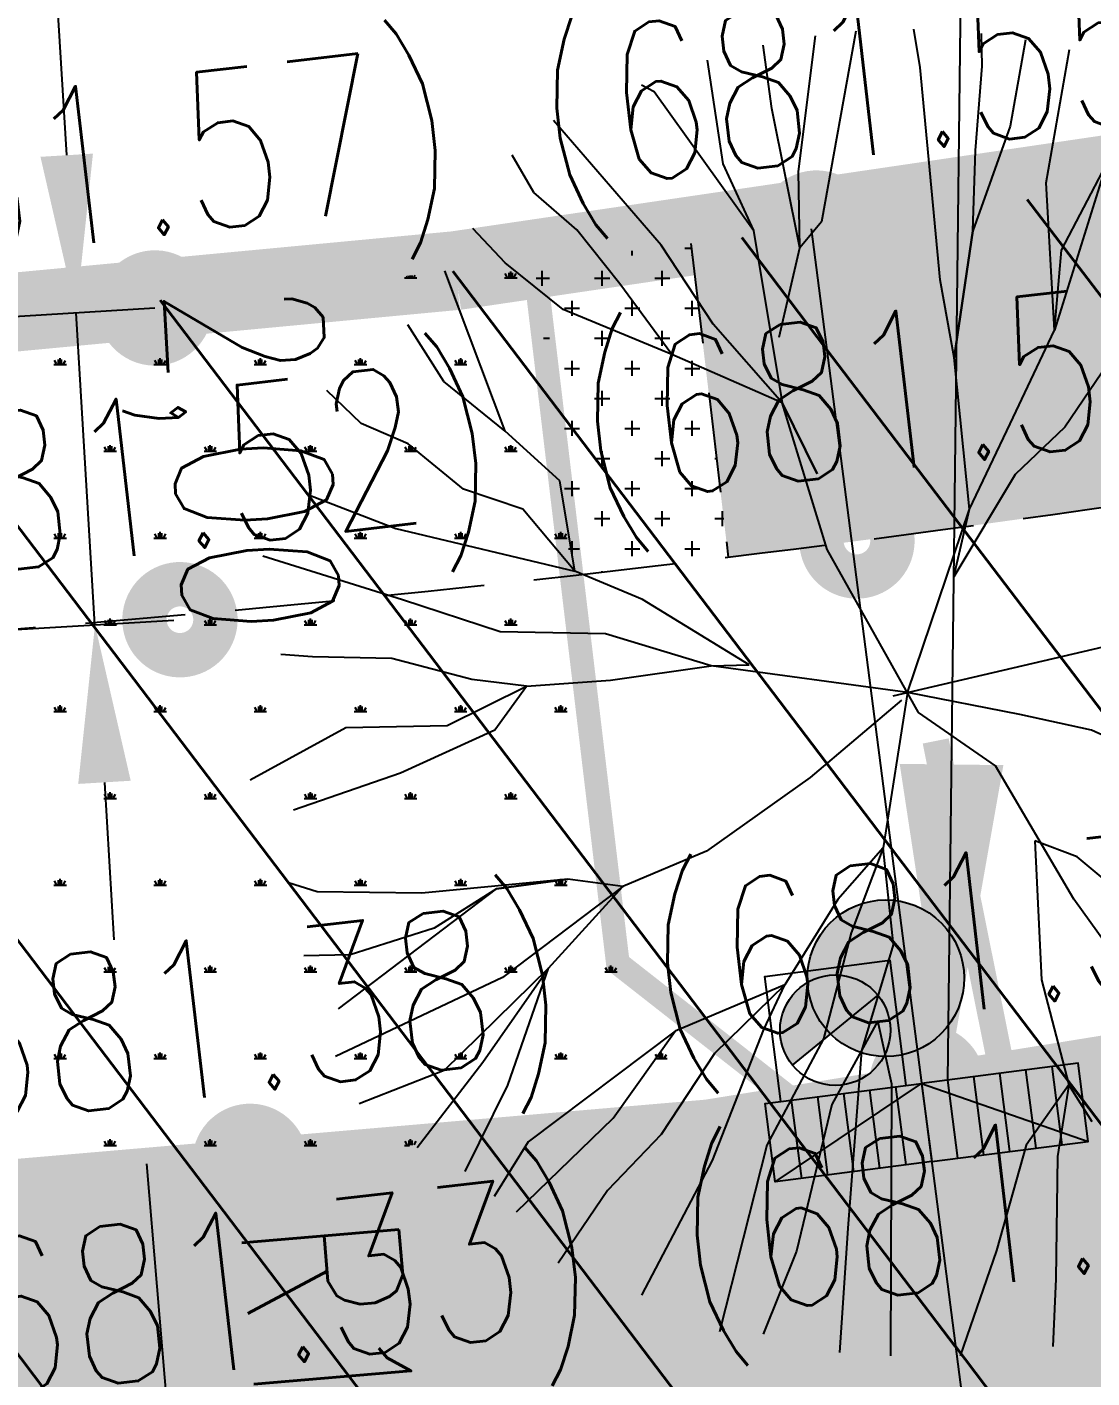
# Model space of a CAD drawing. Extents: x 352140 to 354978, y 6304672 to 6307963.
# Drawn here: x 352454.36 to 352461.11, y 6305989.37 to 6305997.93 of the extents above; entities that cross this region are included whole.
import ezdxf

# ---------------------------------------------------------------- set-up
doc = ezdxf.new("R2010")
doc.units = 0
for name, pattern in [('CENTER', [50.800000000000004, 31.75, -6.35, 6.35, -6.35]), ('CONTINUOS', [0]), ('DASHDOT', [1, 0.5, -0.25, 0, -0.25]), ('DASHED', [19.049999999999997, 12.7, -6.35])]:
    doc.linetypes.add(name, pattern=pattern)
doc.layers.get('0').update_dxf_attribs({"linetype": 'CONTINUOUS'})
for name, color, linetype in [('00-S2_ALL AREA APORTANTES', 150, 'CONTINUOUS'), ('00_All ext_Descarga sum', 1, 'CONTINUOUS'), ('00_All ext_Txt', 4, 'CONTINUOUS'), ('00_Demarc_Señal Proyectada', 1, 'CONTINUOUS'), ('00_S2_All ext_Sumidero', 3, 'CONTINUOUS'), ('02_Geo ext_Acotamiento', 7, 'CONTINUOUS'), ('02_Geo ext_Eje', 4, 'CONTINUOUS'), ('02_Geo ext_Geometria', 2, 'CONTINUOUS'), ('03_Pav ext_HCV', 34, 'CONTINUOUS'), ('03_Pav ext_Vereda HC', 42, 'CONTINUOUS'), ('03_Pav proy_Solera Tipo A', 1, 'CONTINUOUS'), ('03_S2_Pav ext_Borde vereda', 7, 'CONTINUOUS'), ('03_S3_Pav ext_Cota', 2, 'CONTINUOUS'), ('Paisajismo', 253, 'CONTINUOUS')]:
    doc.layers.add(name, color=color, linetype=linetype)
doc.layers.add('0_ASD_LINEA OFICIAL', color=253, linetype='DASHDOT', lineweight=20)
doc.styles.add('JPG_2MM', font='simplex.shx', dxfattribs={"height": 1})
doc.styles.add('ROMANS', font='romans.shx', dxfattribs={"width": 0.75})
doc.dimstyles.new('acio', dxfattribs={"dimscale": 0, "dimtxt": 2, "dimasz": 2, "dimexe": 1, "dimexo": 1, "dimtad": 1, "dimrnd": 0.05, "dimzin": 1, "dimtxsty": 'ROMANS', "dimcen": 2.5, "dimclrt": 2, "dimaunit": 2, "dimazin": 0, "dimtfac": 1, "dimtmove": 0, "dimatfit": 3, "dimfxl": 1, "dimfxlon": 1, "dimarcsym": 0})
doc.dimstyles.new('Principal', dxfattribs={"dimscale": 0, "dimtxt": 2, "dimasz": 2, "dimexe": 1, "dimexo": 1, "dimtad": 1, "dimrnd": 0.05, "dimzin": 1, "dimtxsty": 'ROMANS', "dimcen": 2.5, "dimclrt": 2, "dimaunit": 2, "dimadec": 0, "dimazin": 0, "dimtfac": 1, "dimtmove": 0, "dimatfit": 3, "dimfxl": 1, "dimfxlon": 1, "dimarcsym": 0})
pattern_1 = [(127.2451660467093, (0, 0), (-1.263734244477452, -0.9607975902004564), [])]
pattern_2 = [(359.9999999994121, (0, 0), (0.3175000000056422, 0.5499261309017425), [0.079375, -0.555625]), (90, (0.0396875, -4.071855352894005e-13), (-0.3174999999943578, 0.5499261309082575), [0.0396875, -1.06016476181]), (90, (0.049609375, -5.089819191117507e-13), (-0.3174999999943578, 0.5499261309082575), [0.03175, -1.06810226181]), (90, (0.029765625, -3.053891514670504e-13), (-0.3174999999943578, 0.5499261309082575), [0.03175, -1.06810226181]), (59.99999999941215, (0.05953125000000001, -6.107783029341008e-13), (-0.3174999995629745, 0.5499261311573168), [0.0254, -0.6096]), (119.9999999994121, (0.01984375, -2.035927676447003e-13), (-0.6349999995686166, 2.555744082988348e-10), [0.0254, -0.6095999999999999])]
pattern_3 = [(0, (0, 0), (0.15875, 0.3175), [0, -0.3175])]

# ---------------------------------------------------------------- blocks, each defined once
blk = doc.blocks.new('*U920')
h = blk.add_hatch(color=256)
edge = h.paths.add_edge_path()
edge.add_ellipse((0, 0), major_axis=(-0.4194812129581035, 0.4194812129581035), ratio=0.9999999968984781, start_angle=0, end_angle=360)
at = {"const_width": 0.2}
blk.add_lwpolyline([(-1.528137758868979, -0.7270930428057909), (1.68639813848722, -0.7232127214472257)], dxfattribs=at)
blk.add_ellipse((0, 0), major_axis=(-0.4194812129581035, 0.4194812129581035), ratio=0.9999999968984781, start_param=3.927291289987745, end_param=10.21047659716733)
blk = doc.blocks.new('*D956')
at = {"layer": '02_Geo ext_Geometria', "color": 0, "lineweight": -2, "transparency": 16777216}
blk.add_line((352455.1150638132, 6305990.728419896), (352455.6261900312, 6305984.696465234), dxfattribs=at)
at = {"layer": '02_Geo ext_Geometria', "color": 0, "transparency": 16777216}
blk.add_solid([(352455.7922615459, 6305984.710537539), (352455.4601185165, 6305984.682392929), (352455.7106238607, 6305983.700036146)], dxfattribs=at)
at = {"layer": '02_Geo ext_Geometria', "color": 2, "transparency": 16777216, "insert": (352456.2329066515, 6305988.287300913), "char_height": 1, "attachment_point": 5, "rotation": 274.8434686522133, "style": 'ROMANS'}
blk.add_mtext('R119,50', dxfattribs=at)
blk = doc.blocks.new('*D957')
at = {"layer": '02_Geo ext_Geometria', "color": 0, "lineweight": -2, "transparency": 16777216}
blk.add_line((352472.8226407361, 6305993.282292649), (352473.8795361486, 6305987.321697112), dxfattribs=at)
at = {"layer": '02_Geo ext_Geometria', "color": 0, "transparency": 16777216}
blk.add_solid([(352474.0436430071, 6305987.350795511), (352473.7154292902, 6305987.292598713), (352474.0541265411, 6305986.337055963)], dxfattribs=at)
at = {"layer": '02_Geo ext_Geometria', "color": 2, "transparency": 16777216, "insert": (352474.1575895271, 6305990.952797808), "char_height": 1, "attachment_point": 5, "rotation": 280.05482237410547, "style": 'ROMANS'}
blk.add_mtext('R381,70', dxfattribs=at)
blk = doc.blocks.new('*D958')
at = {"layer": '02_Geo ext_Geometria', "color": 0, "lineweight": -2, "transparency": 16777216}
blk.add_line((352505.3915908339, 6306000.461999956), (352506.9581867296, 6305994.614649753), dxfattribs=at)
at = {"layer": '02_Geo ext_Geometria', "color": 0, "transparency": 16777216}
blk.add_solid([(352507.1191757224, 6305994.657781204), (352506.7971977368, 6305994.571518303), (352507.2169754319, 6305993.648715797)], dxfattribs=at)
at = {"layer": '02_Geo ext_Geometria', "color": 2, "transparency": 16777216, "insert": (352506.9223094785, 6305998.256204197), "char_height": 1, "attachment_point": 5, "rotation": 284.9982001666987, "style": 'ROMANS'}
blk.add_mtext('R360,95', dxfattribs=at)
blk = doc.blocks.new('SUMIDEROS2-flat-36')
h = blk.add_hatch(color=256)
h.dxf.hatch_style = 1
h.paths.add_polyline_path([(-2384012.433764914, 5850958.890662028), (-2384013.236991516, 5850959.486335617), (-2384012.135928119, 5850959.292275329)])
h = blk.add_hatch(color=256)
h.dxf.hatch_style = 1
h.paths.add_polyline_path([(-2384013.425125614, 5850958.89225714, 1), (-2384012.727470282, 5850958.835011723)])
at = {"ltscale": 0.5}
blk.add_line((-2384012.135928119, 5850959.292275329), (-2384013.236991516, 5850959.486335617), dxfattribs=at)
for points in [[(-2384012.939154722, 5850959.887948919), (-2384012.135928119, 5850959.292275329), (-2384012.433764914, 5850958.890662028), (-2384013.236991516, 5850959.486335617)], [(-2384013.236991516, 5850959.486335617), (-2384012.939154722, 5850959.887948919), (-2384012.135928119, 5850959.292275329), (-2384012.433764914, 5850958.890662028)]]:
    blk.add_lwpolyline(points, close=True)
for points in [[(-2384013.103120416, 5850959.387056686), (-2384012.805283621, 5850959.788669988)], [(-2384012.969249316, 5850959.287777754), (-2384012.671412521, 5850959.689391055)], [(-2384012.835378215, 5850959.188498823), (-2384012.53754142, 5850959.590112124)], [(-2384012.701507115, 5850959.089219891), (-2384012.40367032, 5850959.490833192)], [(-2384012.701507115, 5850959.089219891), (-2384012.40367032, 5850959.490833192)], [(-2384012.514087574, 5850958.950229387), (-2384012.990626445, 5850958.307648106), (-2384013.633207727, 5850958.784186976), (-2384013.156668856, 5850959.426768258)], [(-2384012.567636014, 5850958.98994096), (-2384012.269799219, 5850959.391554261)], [(-2384012.727470282, 5850958.835011723), (-2384013.425125613, 5850958.89225714)]]:
    blk.add_lwpolyline(points)
blk.add_circle((-2384013.076297948, 5850958.863634431), 0.35, dxfattribs=at)
blk = doc.blocks.new('s3')
h = blk.add_hatch(color=256)
h.dxf.hatch_style = 1
h.paths.add_polyline_path([(-0.3297789840726182, -0.04854825045913458), (0.6595579684944823, 0.09709650091826916), (-0.4026013602269813, 0.4461202248930931)])
at = {"ltscale": 0.5}
blk.add_line((-0.4026013602269813, 0.4461202248930931), (0.6595579684944823, 0.09709650091826916), dxfattribs=at)
for points in [[(0.5867355932714418, 0.5917649772018194), (-0.4026013602269813, 0.4461202248930931), (-0.3297789840726182, -0.04854825045913458), (0.6595579684944823, 0.09709650091826916)], [(0.6595579684944823, 0.09709650091826916), (0.5867355932714418, 0.5917649772018194), (-0.4026013602269813, 0.4461202248930931), (-0.3297789840726182, -0.04854825045913458)]]:
    blk.add_lwpolyline(points, close=True)
for points in [[(0.1648894931422547, 0.02427412569522858), (0.09206711605656892, 0.5189426010474563)], [(0.3297789852367714, 0.04854825045913458), (0.2569566081510857, 0.5432167267426848)], [(0.4946684773312882, 0.07282237522304058), (0.4218461002456024, 0.5674908524379134)], [(-0.1648894910467789, -0.02427412569522858), (-0.2377118681324646, 0.4703943496569991)], [(1.164153218269348e-10, -9.313225746154785e-10), (-0.07282237603794783, 0.4946684753522277)], [(1.164153218269348e-10, -9.313225746154785e-10), (-0.07282237603794783, 0.4946684753522277)]]:
    blk.add_lwpolyline(points)
blk = doc.blocks.new('*D1250')
at = {"layer": '02_Geo ext_Acotamiento', "color": 0, "lineweight": -2, "transparency": 16777216}
for p, q in [((352454.6096622711, 6305997.121169218), (352454.5495229714, 6305998.119359213)), ((352454.1707065738, 6305996.092909574), (352455.168896568, 6305996.153048873)), ((352454.7890026281, 6305994.144484241), (352454.6698015708, 6305996.122979224)), ((352454.289907631, 6305994.114414591), (352455.2880976252, 6305994.174553891)), ((352454.8491419277, 6305993.146294247), (352454.9092812274, 6305992.148104253))]:
    blk.add_line(p, q, dxfattribs=at)
at = {"layer": '02_Geo ext_Acotamiento', "color": 0, "transparency": 16777216}
for points in [[(352454.7760272701, 6305997.131192435), (352454.4432972722, 6305997.111146001), (352454.6698015708, 6305996.122979224)], [(352455.0155069267, 6305993.156317464), (352454.6827769288, 6305993.136271031), (352454.7890026281, 6305994.144484241)]]:
    blk.add_solid(points, dxfattribs=at)
at = {"layer": '02_Geo ext_Acotamiento', "color": 2, "transparency": 16777216, "insert": (352455.6354971839, 6305995.188322465), "char_height": 1, "attachment_point": 5, "rotation": 273.4478084897856, "style": 'ROMANS'}
blk.add_mtext('2,00', dxfattribs=at)
blk = doc.blocks.new('*D1357')
at = {"layer": '02_Geo ext_Acotamiento', "color": 0, "lineweight": -2, "transparency": 16777216}
blk.add_line((352466.4723667451, 6305992.212508801), (352467.426658394, 6305986.23462835), dxfattribs=at)
at = {"layer": '02_Geo ext_Acotamiento', "color": 0, "transparency": 16777216}
blk.add_solid([(352467.5912411397, 6305986.260901866), (352467.2620756484, 6305986.208354834), (352467.584299492, 6305985.247131877)], dxfattribs=at)
at = {"layer": '02_Geo ext_Acotamiento', "color": 2, "transparency": 16777216, "insert": (352467.7670801856, 6305989.86041365), "char_height": 1, "attachment_point": 5, "rotation": 279.07000353794166, "style": 'ROMANS'}
blk.add_mtext('R381,70', dxfattribs=at)
blk = doc.blocks.new('*D1359')
at = {"layer": '02_Geo ext_Acotamiento', "color": 0, "lineweight": -2, "transparency": 16777216}
blk.add_line((352523.020066214, 6305997.833504553), (352524.8309244108, 6305992.057128556), dxfattribs=at)
at = {"layer": '02_Geo ext_Acotamiento', "color": 0, "transparency": 16777216}
blk.add_solid([(352524.9899593447, 6305992.106985026), (352524.6718894769, 6305992.007272087), (352525.1300632278, 6305991.102918953)], dxfattribs=at)
at = {"layer": '02_Geo ext_Acotamiento', "color": 2, "transparency": 16777216, "insert": (352524.6420983109, 6305995.693961057), "char_height": 1, "attachment_point": 5, "rotation": 287.40588583451387, "style": 'ROMANS'}
blk.add_mtext('R398,50', dxfattribs=at)
blk = doc.blocks.new('A$C27410629')
at = {"true_color": 0x136734, "transparency": 33554559}
h = blk.add_hatch(dxfattribs=at)
h.set_pattern_fill('ANSI31', color=116, scale=0.5)
h.set_pattern_definition([(45, (-8759.562515186517, -519.1035735587502), (-1.122532015133644, 1.122532015133644), [])])
h.paths.add_polyline_path([(137.5068959888558, 1252.464406617455, 0.1176268807227723), (109.8147584422568, 1254.193915082657, 0.06692451075002814), (94.44469839795602, 1249.334472017372, 0.3153492887079504), (64.30173641118381, 1196.270282113329, 0.02268268711599586), (65.7292635223912, 1185.310127003227), (112.3603922077091, 1218.953454515778), (153.4782689701005, 1161.962272479494), (172.1053089193083, 1139.480769404351), (187.9579650288579, 1141.807885415954), (193.565073162812, 1120.465553675225), (224.197974734232, 1050.129297271156), (250.6203797236194, 989.4787086543838), (268.1526288855184, 972.7353945672494, 7.254700715645028e-06), (291.4898137452492, 983.2987389690225), (238.1945199318034, 1105.633967029937), (205.2934048173047, 1181.112163638985), (177.0531538182076, 1197.651557407602)])
at = {"layer": '0_ASD_LINEA OFICIAL', "ltscale": 8}
blk.add_lwpolyline([(76.7953272922519, 1069.871826448478, 0.5, 0.5, 0.008260282951669902), (73.75120944769878, 1083.84613889671, 0.5, 0.5, 0.02844360343618716), (70.02322302448738, 1095.123899362329, 0.5, 0.5, -0.01256414860962356), (61.85169162339338, 1118.103795091622, 0.5, 0.5, -4.818861119802034e-05), (57.16621416757698, 1131.528602737148, 0.5, 0.5, -0.0136636635266434), (47.35306737102655, 1157.144811785064, 0.5, 0.5, -0.05826520656828901), (39.5238239384571, 1192.667044975913, 0.5, 0.5, 0), (39.52382393476162, 1192.667044975795, 0.5, 0.5, -0.003961724196727663), (39.30971049536311, 1195.102375908729, 0.5, 0.5, -0.2741006311764708), (74.41974673312143, 1266.696226243977, 0.5, 0.5, 0), (74.41974673312143, 1266.696226243977, 0.5, 0.5, -0.1176347053763299), (110.9320621097566, 1279.578054116107, 0.5, 0.5, -0.1054479127376658), (145.7934265161566, 1276.066786170079, 0.5, 0.5, -0.04227284655680764), (159.0130519136401, 1270.583866395673, 0.5, 0.5, 0), (184.10035183937, 1256.740404939204, 0.5, 0.5, 0.01893733475849715), (195.808663727601, 1250.818771916636, 0.5, 0.5, -0.01147472138864261), (213.8720052116551, 1241.444718308924, 0.5, 0.5, 0.04962077657042385), (224.067825478156, 1237.140783889462, 0.5, 0.5, 0), (224.0678254780942, 1237.140783889882, 0.5, 0.5, 0), (224.0678254781378, 1237.140783889459, 0.5, 0.5, 0.08893158875618948), (244.7299903754392, 1234.105212128939, 0.5, 0.5, 0.01937286437110759), (253.1142150382038, 1234.676184867732, 0.5, 0.5, 0.02338769991160948), (286.0191263138258, 1240.57846385429, 0.5, 0.5, 0.02981475030709136), (329.8275544899516, 1253.395882122717, 0.5, 0.5, 0.005373472105566591)], format="xyseb", dxfattribs=at)
at = {"layer": '0_ASD_LINEA OFICIAL', "ltscale": 8, "const_width": 0.5}
blk.add_lwpolyline([(250.6203797236194, 989.4787086543838), (268.1526288854875, 972.7353945673531, 7.254700715664111e-06), (291.4898137452146, 983.2987389692971), (291.4898137452146, 983.2987389692971), (238.1945199318034, 1105.633967029937), (205.2934048173047, 1181.112163638985), (177.0531538182076, 1197.651557407602), (137.6146324061954, 1252.315079214)], format="xyb", dxfattribs=at)
blk = doc.blocks.new('*D1441')
at = {"layer": '02_Geo ext_Acotamiento', "color": 0, "lineweight": -2, "transparency": 16777216}
blk.add_line((352467.7569811658, 6305999.82842949), (352469.1279135381, 6305993.932136454), dxfattribs=at)
at = {"layer": '02_Geo ext_Acotamiento', "color": 0, "transparency": 16777216}
blk.add_solid([(352469.2902500229, 6305993.969880904), (352468.9655770536, 6305993.894392002), (352469.3543802423, 6305992.958117547)], dxfattribs=at)
at = {"layer": '02_Geo ext_Acotamiento', "color": 2, "transparency": 16777216, "insert": (352469.2133680675, 6305997.572864885), "char_height": 1, "attachment_point": 5, "rotation": 283.0891406463476, "style": 'ROMANS'}
blk.add_mtext('R103,00', dxfattribs=at)
blk = doc.blocks.new('1.0 - LO RECABARREN LOTEO PARQUE - VEGETACION PROPUESTA ETAPA MUNICIPAL')
at = {"layer": 'Paisajismo', "color": 251}
for p, q in [((352459.2482998327, 6305997.017801292), (352459.3568895393, 6305997.87873181)), ((352459.6129301856, 6305997.906618612), (352459.3951116482, 6305996.698566489)), ((352460.0202352974, 6305997.67639118), (352459.9791424621, 6305997.919169782)), ((352460.4137830281, 6305997.68623032), (352460.4098789946, 6305997.893001672)), ((352459.0798632858, 6305997.417130512), (352459.0258483782, 6305997.818784771)), ((352460.6890695672, 6305997.852065548), (352460.5903896414, 6305997.304772313)), ((352460.8183809242, 6305996.94681864), (352460.9671136504, 6305997.791932663)), ((352458.6697058223, 6305997.722880959), (352458.7696922228, 6305997.067262015)), ((352460.3704775274, 6305997.150933894), (352460.4137830281, 6305997.68623032)), ((352460.1462100648, 6305996.330364014), (352460.0202352974, 6305997.67639118)), ((352458.3337033182, 6305997.523795107), (352458.2527991641, 6305997.565991445)), ((352458.9646381048, 6305996.643362213), (352458.3337033182, 6305997.523795107)), ((352458.3788288103, 6305996.552128698), (352457.6962834086, 6305997.340958237)), ((352459.2574162728, 6305996.534962786), (352459.0798632858, 6305997.417130512)), ((352460.5903896414, 6305997.304772313), (352460.353365401, 6305996.642857347)), ((352457.5713735537, 6305996.884293938), (352457.4333517327, 6305997.122203562)), ((352460.353365401, 6305996.642857347), (352460.3704775274, 6305997.150933894)), ((352458.7696922228, 6305997.067262015), (352458.9646381048, 6305996.643362213)), ((352459.2574162728, 6305996.534962786), (352459.2482998327, 6305997.017801292)), ((352461.2000888101, 6305997.059702584), (352460.8727043289, 6305996.011292106)), ((352460.9165142486, 6305996.519872732), (352461.2000888101, 6305997.059702584)), ((352460.8727043289, 6305996.011292106), (352460.8183809242, 6305996.94681864)), ((352457.8428798884, 6305996.648904626), (352457.5713735537, 6305996.884293938)), ((352457.3888002885, 6305996.43930545), (352457.1835729177, 6305996.656810077)), ((352459.3951116482, 6305996.698566489), (352459.2574162728, 6305996.534962786)), ((352458.1164014979, 6305996.306661298), (352457.8428798884, 6305996.648904626)), ((352458.9646381048, 6305996.643362213), (352459.1454982007, 6305995.551100293)), ((352460.2350125898, 6305995.838909185), (352460.353365401, 6305996.642857347)), ((352460.353365401, 6305996.642857347), (352460.2350125898, 6305995.838909185)), ((352458.7087701175, 6305996.050607916), (352458.3788288103, 6305996.552128698)), ((352459.1273179287, 6305995.968993578), (352459.2574162728, 6305996.534962786)), ((352460.8727043289, 6305996.011292106), (352460.9165142486, 6305996.519872732)), ((352457.7563862164, 6305996.144363591), (352457.3888002885, 6305996.43930545)), ((352457.3888275034, 6305995.372656438), (352457.006264761, 6305996.387759607)), ((352460.2350125898, 6305995.838909185), (352460.1462100648, 6305996.330364014)), ((352458.445336311, 6305995.858566009), (352458.1164014979, 6305996.306661298)), ((352458.445336311, 6305995.858566009), (352457.7563862164, 6305996.144363591)), ((352457.0007571664, 6305995.687336569), (352456.7727658817, 6305996.045290241)), ((352459.1454982007, 6305995.551100293), (352458.7087701175, 6305996.050607916)), ((352460.5901385499, 6305995.418033729), (352460.8727043289, 6305996.011292106)), ((352459.1454982007, 6305995.551100293), (352458.445336311, 6305995.858566009)), ((352460.3332618411, 6305994.878704882), (352460.2350125898, 6305995.838909185)), ((352461.2494819534, 6305995.858063305), (352460.9376986874, 6305995.397870664)), ((352456.477356818, 6305995.420550419), (352456.2597482633, 6305995.630232049)), ((352457.3888275034, 6305995.372656438), (352457.0007571664, 6305995.687336569)), ((352459.3676462952, 6305995.10098877), (352459.1454982007, 6305995.551100293)), ((352459.1454982007, 6305995.551100293), (352459.3676462952, 6305995.10098877)), ((352459.4301187326, 6305994.6211371), (352459.1454982007, 6305995.551100293)), ((352456.7735411574, 6305995.29252219), (352456.477356818, 6305995.420550419)), ((352457.7366887108, 6305995.05721712), (352457.3888275034, 6305995.372656438)), ((352460.3332618411, 6305994.878704882), (352460.5901385499, 6305995.418033729)), ((352460.9376986874, 6305995.397870664), (352460.6228890794, 6305995.097963594)), ((352457.1261429097, 6305995.005219541), (352456.7735411574, 6305995.29252219)), ((352457.8303422068, 6305994.484036698), (352457.7366887108, 6305995.05721712)), ((352460.6228890794, 6305995.097963594), (352460.2345453624, 6305994.449260462)), ((352456.1495411192, 6305994.966874167), (352456.6965517059, 6305994.755822212)), ((352457.5024184018, 6305994.878703507), (352457.1261429097, 6305995.005219541)), ((352457.8303422068, 6305994.484036698), (352457.5024184018, 6305994.878703507)), ((352459.9399044847, 6305993.715175128), (352460.3332618411, 6305994.878704882)), ((352460.2345453624, 6305994.449260462), (352460.3332618411, 6305994.878704882)), ((352456.6965517059, 6305994.755822212), (352457.8303422068, 6305994.484036698)), ((352460.0104168998, 6305993.589864511), (352459.4301187326, 6305994.6211371)), ((352456.7388102582, 6305994.303084853), (352455.8522748569, 6305994.580309418)), ((352457.8303422068, 6305994.484036698), (352457.8303422068, 6305994.484036698)), ((352458.2610175523, 6305994.305103289), (352457.8303422068, 6305994.484036698)), ((352457.3568656648, 6305994.100964031), (352456.7388102582, 6305994.303084853)), ((352458.9365014948, 6305993.890273415), (352458.2610175523, 6305994.305103289)), ((352458.0247836699, 6305994.086852694), (352457.3568656648, 6305994.100964031)), ((352458.6962324933, 6305993.885736913), (352458.0247836699, 6305994.086852694)), ((352459.8482192623, 6305993.693697209), (352461.3371739485, 6305994.042495474)), ((352456.1689135558, 6305993.940842023), (352455.9674847015, 6305993.957163896)), ((352456.671916122, 6305993.930213627), (352456.1689135558, 6305993.940842023)), ((352457.1771974271, 6305993.798875471), (352456.671916122, 6305993.930213627)), ((352458.0570275545, 6305993.793498315), (352458.6962324933, 6305993.885736913)), ((352458.6962324933, 6305993.885736913), (352458.9365014948, 6305993.890273415)), ((352459.9399044847, 6305993.715175128), (352458.6962324933, 6305993.885736913)), ((352457.0209065248, 6305993.506697539), (352457.5236028405, 6305993.75670144)), ((352457.5236028405, 6305993.75670144), (352457.1771974271, 6305993.798875471)), ((352457.3240092496, 6305993.479640155), (352457.5236028405, 6305993.75670144)), ((352457.5236028405, 6305993.75670144), (352458.0570275545, 6305993.793498315)), ((352459.9021169815, 6305993.667992601), (352459.3238713396, 6305993.176043581)), ((352459.9399044847, 6305993.715175128), (352459.7862884356, 6305992.73046856)), ((352460.6516393389, 6305993.575249137), (352459.9399044847, 6305993.715175128)), ((352460.4975120005, 6305993.251650574), (352460.0104168998, 6305993.589864511)), ((352461.1074971098, 6305993.476961014), (352460.6516393389, 6305993.575249137)), ((352455.7722208975, 6305993.162432701), (352456.3801884456, 6305993.494600189)), ((352456.3801884456, 6305993.494600189), (352457.0209065248, 6305993.506697539)), ((352456.7258002972, 6305993.206714293), (352457.3240092496, 6305993.479640155)), ((352461.7270657144, 6305993.194695869), (352461.1074971098, 6305993.476961014)), ((352460.9941904833, 6305992.405867201), (352460.4975120005, 6305993.251650574)), ((352456.0464122465, 6305992.972507308), (352456.7258002972, 6305993.206714293)), ((352459.3238713396, 6305993.176043581), (352458.6650323533, 6305992.709298206)), ((352459.7862884356, 6305992.73046856), (352459.4986787551, 6305992.404352802)), ((352459.7862884356, 6305992.73046856), (352459.5828028012, 6305992.192150861)), ((352459.7862884356, 6305992.73046856), (352459.7862884356, 6305992.73046856)), ((352459.8512827348, 6305992.117050193), (352459.7862884356, 6305992.73046856)), ((352460.7468600225, 6305992.775330364), (352460.7902004856, 6305991.894262226)), ((352461.0158421495, 6305992.673513856), (352460.7468600225, 6305992.775330364)), ((352458.6650323533, 6305992.709298206), (352458.1351361118, 6305992.485502995)), ((352461.4228483266, 6305992.333787765), (352461.0158421495, 6305992.673513856)), ((352456.1970225977, 6305992.452088727), (352456.014938965, 6305992.509027468)), ((352456.3317067413, 6305991.709989933), (352457.3342401821, 6305992.470381337)), ((352457.7870738402, 6305992.532378826), (352456.8608642861, 6305992.444497636)), ((352457.3342401821, 6305992.470381337), (352456.938330585, 6305992.222393669)), ((352457.3342401821, 6305992.470381337), (352457.7870738402, 6305992.532378826)), ((352457.7870738402, 6305992.532378826), (352457.3342401821, 6305992.470381337)), ((352458.1351361118, 6305992.485502995), (352457.3715279665, 6305991.909884341)), ((352457.6641815467, 6305991.968857481), (352458.1351361118, 6305992.485502995)), ((352458.1351361118, 6305992.485502995), (352457.7870738402, 6305992.532378826)), ((352456.8608642861, 6305992.444497636), (352456.1970225977, 6305992.452088727)), ((352459.4986787551, 6305992.404352802), (352459.1617108361, 6305991.863514834)), ((352461.5976557421, 6305991.562096986), (352460.9941904833, 6305992.405867201)), ((352456.938330585, 6305992.222393669), (352456.4074255646, 6305992.052026981)), ((352459.5828028012, 6305992.192150861), (352459.408536937, 6305991.520764396)), ((352459.650319079, 6305991.445159649), (352459.8512827348, 6305992.117050193)), ((352456.4074255646, 6305992.052026981), (352456.1137654312, 6305992.046482406)), ((352457.6641815467, 6305991.968857481), (352457.0027652488, 6305991.320151194)), ((352457.2481334848, 6305991.373078837), (352457.6641815467, 6305991.968857481)), ((352457.4067625277, 6305991.227151801), (352457.6641815467, 6305991.968857481)), ((352457.3715279665, 6305991.909884341), (352456.3127464915, 6305991.408865434)), ((352459.1617108361, 6305991.863514834), (352458.4662444027, 6305991.569162545)), ((352459.1617108361, 6305991.863514834), (352458.7159408664, 6305991.427517722)), ((352459.0291815553, 6305991.57979132), (352459.1617108361, 6305991.863514834)), ((352460.7902004856, 6305991.894262226), (352460.9629903433, 6305991.229428494)), ((352459.7521981363, 6305991.633693643), (352459.460500581, 6305991.104924391)), ((352459.8402145496, 6305991.232846528), (352459.7521981363, 6305991.633693643)), ((352458.4662444027, 6305991.569162545), (352457.5342291216, 6305990.867300129)), ((352458.0744023708, 6305991.018377436), (352458.4662444027, 6305991.569162545)), ((352458.7029718994, 6305990.748488739), (352459.0291815553, 6305991.57979132)), ((352459.408536937, 6305991.520764396), (352459.0473954307, 6305990.845849545)), ((352459.5647167991, 6305990.321141349), (352459.650319079, 6305991.445159649)), ((352456.8310766388, 6305990.830728716), (352457.2481334848, 6305991.373078837)), ((352458.7159408664, 6305991.427517722), (352458.3784685858, 6305990.913392479)), ((352457.0027652488, 6305991.320151194), (352456.4637315508, 6305991.108719266)), ((352457.1355497644, 6305990.678643771), (352457.4067625277, 6305991.227151801)), ((352459.8349131614, 6305989.512308546), (352459.8402145496, 6305991.232846528)), ((352460.9629903433, 6305991.229428494), (352460.6922171296, 6305990.846424181)), ((352460.9629903433, 6305991.229428494), (352460.891476077, 6305990.773772354)), ((352461.1117611311, 6305990.995223383), (352460.9629903433, 6305991.229428494)), ((352459.460500581, 6305991.104924391), (352459.2367152454, 6305990.17492844)), ((352457.4621664719, 6305990.423179987), (352458.0744023708, 6305991.018377436)), ((352457.5342291216, 6305990.867300129), (352457.3195326544, 6305990.521113652)), ((352458.3784685858, 6305990.913392479), (352458.0379699668, 6305990.559552805)), ((352459.0473954307, 6305990.845849545), (352458.7492307215, 6305989.664370299)), ((352460.6922171296, 6305990.846424181), (352460.5037036008, 6305990.178724803)), ((352458.2565132097, 6305989.894790195), (352458.7029718994, 6305990.748488739)), ((352460.891476077, 6305990.773772354), (352460.8794056229, 6305989.998553148)), ((352458.0379699668, 6305990.559552805), (352457.726186699, 6305990.099360165)), ((352459.5101945628, 6305989.533015391), (352459.5647167991, 6305990.321141349)), ((352459.2367152454, 6305990.17492844), (352459.0254374513, 6305989.647677074)), ((352460.5037036008, 6305990.178724803), (352460.2749798251, 6305989.510266218)), ((352460.8794056229, 6305989.998553148), (352460.8607802968, 6305989.570620923))]:
    blk.add_line(p, q, dxfattribs=at)

msp = doc.modelspace()

# ---------------------------------------------------------------- hatches: boundary and pattern name
at = {"layer": '00-S2_ALL AREA APORTANTES', "linetype": 'DASHED', "lineweight": 40, "ltscale": 0.25}
h = msp.add_hatch(dxfattribs=at)
h.set_pattern_fill('ANSI31', color=150, scale=0.5, angle=82.24516604670926)
h.set_pattern_definition(pattern_1)
edge = h.paths.add_edge_path()
edge.add_line((352502.973604193, 6305992.539439728), (352504.6702179839, 6305992.999751406))
edge.add_line((352504.6702179839, 6305992.999751406), (352501.5174481693, 6306005.120125976))
edge.add_line((352501.5174481693, 6306005.120125976), (352499.8732782985, 6306004.700784087))
edge.add_arc((352405.9232446189, 6306371.355446094), 378.4999999993725, 278.40759363150187, 284.37201272669193, ccw=False)
edge.add_arc((352445.6213704825, 6306102.766588473), 106.9932493738727, 277.3612538660308, 278.40759363839936, ccw=False)
edge.add_line((352459.3298754148, 6305996.655173893), (352460.9314402923, 6305984.258198605))
edge.add_arc((352445.6213531127, 6306102.766563287), 119.4932268752874, 277.3612650975339, 278.4075932877606)
edge.add_arc((352407.4100762522, 6306362.190923827), 381.7165956999437, 278.3879467825524, 281.7283103315112)
edge.add_arc((352413.8134982, 6306342.279044189), 360.9256369797254, 281.3755371348365, 284.3019380296664)
h = msp.add_hatch(dxfattribs=at)
h.set_pattern_fill('ANSI31', color=82, scale=0.5, angle=82.24516604670926)
h.set_pattern_definition(pattern_1)
h.paths.add_polyline_path([(352459.3298754148, 6305996.655173893, -0.03622776975959183), (352443.8700103346, 6305995.787673967, -0.05920600800119515), (352428.694388977, 6305998.640914805), (352425.7015814067, 6305986.480838565, 0.0428806736232673), (352439.7065952371, 6305983.419812538), (352449.1713781525, 6305983.326081911, 0.02469625260856284), (352460.9314402923, 6305984.258198605)])
h = msp.add_hatch(dxfattribs=at)
h.set_pattern_fill('ANSI31', color=82, scale=0.5, angle=82.24516604670926)
h.set_pattern_definition(pattern_1)
edge = h.paths.add_edge_path()
edge.add_arc((352413.8134982, 6306342.279044189), 360.9256369797264, 281.37553713483646, 284.3019380296664, ccw=False)
edge.add_arc((352407.4100762531, 6306362.190923826), 381.7165956988526, 278.3879467823999, 281.72831033141125, ccw=False)
edge.add_arc((352445.6213531102, 6306102.766563288), 119.4932268765314, 277.3612650986669, 278.40759328874447, ccw=False)
edge.add_line((352460.9314402923, 6305984.258198605), (352462.5330051501, 6305971.861223469))
edge.add_arc((352445.6213557394, 6306102.766504142), 131.9931679817254, 277.3612674818978, 278.4075959154779)
edge.add_arc((352407.4227247122, 6306362.119686132), 394.1442742105093, 278.3882614798632, 281.7230285932214)
edge.add_arc((352413.8134982497, 6306342.279043974), 373.4256367593062, 281.3814494473771, 284.3019380304471)
edge.add_line((352506.0615015624, 6305980.426847527), (352507.8228342526, 6305980.87996712))
edge.add_line((352507.8228342526, 6305980.87996712), (352504.6702179839, 6305992.999751406))
edge.add_line((352504.6702179839, 6305992.999751406), (352502.973604193, 6305992.539439728))
at = {"layer": '03_Pav ext_HCV'}
h = msp.add_hatch(dxfattribs=at)
h.set_pattern_fill('SWAMP', color=256, scale=0.025, angle=-5.87842838446813e-10, style=0)
h.set_pattern_definition(pattern_2)
h.paths.add_polyline_path([(352360.868372727, 6306028.31840835, 0.2867501767208371), (352276.1412867496, 6306023.175510557, 0.01869958964940587), (352271.7705830562, 6306019.63894139, 0.1387730875209856), (352249.4208122046, 6305985.325619695, 0.08211699766830355), (352247.1096555825, 6305968.544474194), (352254.11489188, 6305968.473110226, -0.0849190631894005), (352256.1782145034, 6305983.480684427, -0.1378571209184878), (352276.3741181307, 6306014.365663016, -0.08216666129112944), (352277.762515263, 6306015.224032857), (352283.6096528716, 6306017.625902134, -0.7562922686620178), (352284.3226251645, 6306016.717655372), (352280.5182882363, 6306011.50930614, -0.05613840177760803), (352279.7611070714, 6306010.685063163, 0.1378525137337985), (352260.9870741788, 6305982.104565816), (352259.4697379309, 6305977.322016968, 0.03125424276533748), (352257.2518488735, 6305968.441153317), (352264.3677510897, 6305968.368661969, -0.02665530429574394), (352266.1419831768, 6305975.205145839), (352267.6593194248, 6305979.987694686, -0.1347586241790884), (352283.8411908795, 6306004.95120816, 0.05309188545623043), (352286.6875024904, 6306008.087643748), (352291.8375113436, 6306015.138292825, -0.1315344263085925), (352295.8643306832, 6306018.383788061, -0.2245901210606135), (352352.3677380227, 6306016.96834866, -0.1771469914567127), (352353.7775416014, 6306015.464844507), (352355.0256382796, 6306012.534005799, 0.1587547824207233), (352356.2473872155, 6306011.133888852), (352356.61527247, 6306010.904603812, 0.03127920765357715), (352404.2635354987, 6305985.296902456, 0.1549179150466921), (352406.0652175725, 6305985.073782303), (352409.3647523095, 6305985.688455695, -0.1516099281221849), (352411.13108648, 6305985.481296828, 0.09607903957190114), (352450.5630709757, 6305976.410355219, 0.02015954793188863), (352451.6638567296, 6305976.417867715, 0.03045081609371835), (352465.8170346431, 6305977.967684446, -0.006248532946582673), (352484.699637598, 6305980.9866748, 0.02063806963239873), (352496.4057222297, 6305983.221488672, 0.002065357639369774), (352497.5663418849, 6305983.498192595), (352495.9099347821, 6305990.600186132), (352492.9982529592, 6305990.597078585, -0.7874431456719597), (352492.7225948891, 6305991.73057545), (352495.3422021209, 6305993.034390673), (352493.6820656086, 6306000.152374386, 0.03088089592298866), (352481.5194309896, 6305996.589871377, -0.06443924997046216), (352455.7354173818, 6305990.740502411), (352459.2428169689, 6305990.830949344), (352455.7354173818, 6305990.740502411, -0.01148082269427051), (352451.0179998683, 6305990.402995264, -0.02776823934322075), (352440.8206754049, 6305991.327020614), (352444.24992591, 6305990.587070875), (352440.8206754049, 6305991.327020614, -0.07020690110198488), (352416.0878331155, 6305998.601983743), (352416.6023085983, 6305998.041795899), (352413.0038271977, 6305999.99411206, -0.03572216795586271)])
h = msp.add_hatch(dxfattribs=at)
h.set_pattern_fill('SWAMP', color=150, scale=0.025, angle=-5.87842838446813e-10, style=0)
h.set_pattern_definition(pattern_2)
h.paths.add_polyline_path([(352452.5913164434, 6305996.000604823), (352452.8284229987, 6305994.011879137, 0.01147511793989899), (352457.8107538304, 6305994.457090539), (352457.5739747412, 6305996.443069612, -0.01168987055553155)])
h.paths.add_polyline_path([(352453.1245622484, 6305991.528018107), (352452.2450770704, 6305990.469848794, 0.01699671819199765), (352459.2145438399, 6305991.12961409), (352458.1037757705, 6305991.999375871), (352457.8107538304, 6305994.457090539, -0.01147511793989899), (352452.8284229987, 6305994.011879137)])
at = {"layer": '03_Pav ext_Vereda HC'}
h = msp.add_hatch(dxfattribs=at)
h.set_pattern_fill('DOTS', color=256, scale=0.2, style=0)
h.set_pattern_definition(pattern_3)
h.paths.add_polyline_path([(352461.265296371, 6305996.923199476, -0.006361697274306652), (352458.5671843474, 6305996.559426215), (352458.8039589947, 6305994.573484398, 0.006373756063405232), (352461.5577246899, 6305994.944693554, 0.02254195958938864), (352495.2202422092, 6306001.482094497), (352495.3501705392, 6306000.925015167), (352499.2401742685, 6306001.85691995), (352499.1038702787, 6306002.441335492, 0.01837896598131039), (352525.9458107713, 6306010.280892), (352525.2850116004, 6306012.168839185, -0.04355006323617334)])
h.paths.add_polyline_path([(352444.877366273, 6305995.775925941), (352444.6389070644, 6305993.777767145, 0.01650058402313723), (352451.8286896291, 6305993.950240446), (352451.5914561742, 6305995.9400305, -0.01569666753639558)])
h.paths.add_polyline_path([(352418.7261703826, 6306002.697098588), (352417.8951709915, 6306000.876147664, 0.0775292981522187), (352437.6729332349, 6305994.479099461), (352437.9101192286, 6305996.466589406, -0.0775304526635592)])
h.paths.add_polyline_path([(352399.5545656244, 6306012.637413958, -0.01784411821687169), (352388.0635043115, 6306018.452636186), (352362.9762043863, 6306032.296097642, 0.175923676694206), (352305.5852803702, 6306039.762695248), (352306.1410247717, 6306037.827802296, -0.1750939250216685), (352362.0333407134, 6306030.532090019), (352387.0972738728, 6306016.701522614, 0.01781344841789345), (352398.6953473628, 6306010.831246005, -0.008288106280014222), (352411.7127329188, 6306004.189408959), (352412.5445683602, 6306006.012191901, 0.00823263315638628)])
h = msp.add_hatch(dxfattribs=at)
h.set_pattern_fill('DOTS', color=256, scale=0.2, style=0)
h.set_pattern_definition(pattern_3)
h.paths.add_polyline_path([(352533.7781987465, 6305988.647630177, 0.001234498587345054), (352535.675126165, 6305989.286498093), (352535.0273047538, 6305991.17866681, -0.001236873237655371), (352533.135689451, 6305990.541615871, -0.02053009870907239), (352503.8853697219, 6305981.940228953), (352503.2840382411, 6305984.518491437), (352499.4039184833, 6305983.544208242), (352499.9993888386, 6305980.991075858, -0.008887102906639828), (352487.1047705442, 6305978.156272031, -0.01455549524336389), (352464.6282001356, 6305974.170378275, -0.008990183444713605), (352459.9926205119, 6305973.570179023), (352460.1984365283, 6305971.58073849, 0.009019331760126793), (352464.9206284034, 6305972.191872346, 0.01455169346436648), (352487.5052945014, 6305976.196778146, 0.03211359260083807)])
h.paths.add_polyline_path([(352453.0159213872, 6305972.983824089, -0.006800505392013569), (352449.4833227422, 6305972.830716716, -0.009066641678675507), (352444.7696182578, 6305972.776126778), (352444.5771080579, 6305970.777466943, 0.01638310348206576), (352453.2219476647, 6305970.992351152)])
h.paths.add_polyline_path([(352389.6460369565, 6305991.879874823, -0.01753322086345317), (352376.9513572304, 6305998.31509122), (352352.1532079588, 6306011.99899601, 0.04440363374849853), (352342.0535807689, 6306016.089608755, 0.1133237876608219), (352314.4714570942, 6306018.047333277), (352314.9360717349, 6306016.097052595, -0.1572406347358349), (352351.2139975071, 6306010.232972499), (352375.9850852466, 6305996.564000573, 0.01750636999426037), (352388.7848668274, 6305990.074641938, -0.0115901603268221), (352405.9871731158, 6305981.141781882, 0.08676206377402094), (352437.5751283566, 6305971.093253941), (352437.7670282808, 6305973.085577833, -0.0864982168626583), (352406.9311932966, 6305982.905094895, 0.01159024218480682)])
h.paths.add_polyline_path([(352298.9308368328, 6306011.291528256, -0.04076991370934013), (352308.0869286793, 6306014.635858133), (352307.6251471448, 6306016.57596012, 0.04303443395370096), (352297.5531387314, 6306012.854879401, 0.2722251189562815), (352266.1428912832, 6305966.550484804), (352264.4334961653, 6305966.567898809, 0.01531595787327513), (352263.8567137016, 6305962.573567073), (352266.0299973136, 6305962.551427328, 0.02154698335859366), (352266.2729303729, 6305957.80291892, 0.06328346041658212), (352273.0108519612, 6305926.495241333, 0.007703608626722357), (352278.1261176605, 6305912.650623268), (352279.9891282905, 6305913.378097652, -0.007677046379327455), (352274.9122720578, 6305927.117035691, -0.06339052285138146), (352268.2648698924, 6305957.982510693, -0.3183358391945924)])
h = msp.add_hatch(dxfattribs=at)
h.set_pattern_fill('CROSS', color=0, scale=0.03, style=0)
h.set_pattern_definition([(0, (0, 0), (0.1905, 0.1905), [0.09524999999999999, -0.28575]), (90, (0.04762499999999999, -0.04762499999999999), (-0.1905, 0.1905), [0.09524999999999999, -0.28575])])
h.paths.add_polyline_path([(352452.5913164434, 6305996.000604823, -0.002340565789670825), (352451.5914561742, 6305995.9400305), (352451.8286896291, 6305993.950240446, 0.002297474909891273), (352452.8284229987, 6305994.011879137)])
h.paths.add_polyline_path([(352458.5671843474, 6305996.559426215, -0.00233661365564926), (352457.5739747412, 6305996.443069612), (352457.8107538304, 6305994.457090539, 6.409617895677623e-05), (352457.8385223293, 6305994.460219271, 0.002229640214640037), (352458.8039589947, 6305994.573484398)])

# ---------------------------------------------------------------- linework, layer by layer
at = {"layer": '00-S2_ALL AREA APORTANTES', "color": 40, "ltscale": 0.25}
msp.add_lwpolyline([(352459.3298754148, 6305996.655173893), (352462.5330051501, 6305971.861223469)], dxfattribs=at)
at = {"layer": '00_All ext_Descarga sum', "linetype": 'DASHED', "ltscale": 0.05, "const_width": 0.04999999999999999}
msp.add_lwpolyline([(352466.3550475911, 6305982.947209137), (352459.5658628796, 6305990.926146932)], dxfattribs=at)
at = {"layer": '02_Geo ext_Eje', "linetype": 'CENTER', "ltscale": 0.1, "const_width": 0.3, "flags": 128}
msp.add_lwpolyline([(352312.1869419859, 6305350.253457952), (352300.2703427261, 6305525.49263268), (352298.8102463124, 6305526.328832162), (352298.1240866417, 6305536.419131564), (352297.4655975985, 6305554.947358046), (352300.3730987812, 6305560.093160775, -0.003728265322063399), (352298.8869483477, 6305583.425011669), (352295.9389332888, 6305635.971749912), (352293.844468649, 6305666.194448568, -0.01840193141813321), (352293.3438672001, 6305681.639249023, 0.01517157700452478), (352293.1864957727, 6305687.704442002), (352288.4883733931, 6305771.091482916, 0.009386625321645614), (352287.0843622422, 6305789.506318077, 0.02414918653338492), (352280.7601415884, 6305831.584019321), (352280.7601415906, 6305831.584019321, 0.008260282951669902), (352277.7160237461, 6305845.558331769, 0.02844360343618716), (352273.9880373229, 6305856.836092235, -0.01256414860962356), (352265.8165059218, 6305879.815987964, -4.818861119802034e-05), (352261.1310284659, 6305893.24079561, -0.0136636635266434), (352251.3178816694, 6305918.857004657, -0.05826520656828901), (352243.4886382368, 6305954.379237848), (352243.4886382332, 6305954.379237848, -0.003961724196727663), (352243.2745247937, 6305956.814568781, -0.2741006311764708), (352278.3845610315, 6306028.408419116), (352278.3845610315, 6306028.408419116, -0.1176347053763299), (352314.8968764081, 6306041.290246989, -0.1054479127376658), (352349.7582408146, 6306037.778979043, -0.04227284655680764), (352362.977866212, 6306032.296059269), (352388.0651661378, 6306018.452597812, 0.01893733475849715), (352399.773478026, 6306012.530964789, -0.01147472138864261), (352417.83681951, 6306003.156911181, 0.04962077657042385), (352428.0326397765, 6305998.852976762), (352428.0326397765, 6305998.852976763), (352428.0326397765, 6305998.852976762, 0.08893158875618948), (352448.6948046738, 6305995.817405001, 0.01937286437110759), (352457.0790293366, 6305996.38837774, 0.02338769991160948), (352489.9839406122, 6306002.290656727, 0.02981475030709136), (352533.7923687883, 6306015.108074996, 0.005373472105566591), (352539.5197752549, 6306017.216090346, -0.02038905157982782), (352573.143745884, 6306028.108107445, -0.01033811889572692), (352585.980900702, 6306031.484444926, -0.01173618040004156), (352605.8476096128, 6306035.893831218), (352704.8572295532, 6306049.87296456)], format="xyb", dxfattribs=at)
at = {"layer": '03_Pav proy_Solera Tipo A', "linetype": 'CONTINUOS', "ltscale": 0.1}
msp.add_lwpolyline([(352495.4410324625, 6306000.53543655, 0.15, 0.15, 0.03654831785024035), (352481.0258578279, 6305996.410130865, 0.15, 0.15, -0.07469408750115974), (352451.0179998683, 6305990.402995264, 0.15, 0.15, -0.09976583314904501), (352415.5564465727, 6305998.845319113, 0.15, 0.15, -0.03740758269781178), (352360.868372727, 6306028.31840835, 0.15, 0.15, 0.2867501767208334), (352276.1412867496, 6306023.175510557, 0.15, 0.15, 0.01869958964940696), (352271.7705830562, 6306019.63894139, 0.15, 0.15, 0.1378571209131965), (352249.5015583397, 6305985.583602036, 0.15, 0.15, 0.09217522064023417), (352247.1896057732, 6305966.743566323, 0, 0, 0)], format="xyseb", dxfattribs=at)
at = {"layer": '03_Pav proy_Solera Tipo A', "linetype": 'CONTINUOS', "ltscale": 0.1, "const_width": 0.15}
msp.add_lwpolyline([(352457.5739747412, 6305996.443069612), (352458.1037757705, 6305991.999375871), (352459.2145438397, 6305991.12961409)], dxfattribs=at)
at = {"layer": '03_Pav proy_Solera Tipo A', "color": 0, "linetype": 'DASHED', "ltscale": 0.05, "const_width": 0.05}
msp.add_lwpolyline([(352452.2733501994, 6305990.171184048), (352459.2428169689, 6305990.830949344)], dxfattribs=at)
at = {"layer": '03_S2_Pav ext_Borde vereda', "linetype": 'DASHED', "ltscale": 0.05}
msp.add_lwpolyline([(352495.4410324554, 6306000.535436578), (352495.2202422092, 6306001.482094497, -0.02254196115918553), (352461.5577223275, 6305994.944693205, -0.008603513066371473), (352457.8385223293, 6305994.460219271, -0.01153922260582903), (352452.8284229988, 6305994.011879137, -0.02075554124598354), (352443.7862155644, 6305993.788789746, -0.0005643057606544985), (352443.6343598157, 6305993.799122449, -0.0185453070158399), (352438.6621083626, 6305994.328934123, -0.08499935022663689), (352417.0048997471, 6306001.33398756)], format="xyb", dxfattribs=at)
msp.add_lwpolyline([(352458.5669422817, 6305996.561456534), (352458.8039589947, 6305994.573484398)], dxfattribs=at)
at = {"layer": '03_S3_Pav ext_Cota', "const_width": 0.4500000000000001}
for points in [[(352459.2411507625, 6305996.73032447, 1), (352459.4840148845, 6305996.588484486, 1)], [(352455.0474645065, 6305996.223968864, 1), (352455.2903286285, 6305996.082128881, 1)], [(352459.4980120586, 6305994.746887485, 1), (352459.7408761805, 6305994.605047501, 1)], [(352455.206136426, 6305994.248009817, 1), (352455.449000548, 6305994.106169833, 1)], [(352459.9426095047, 6305991.313785519, 1), (352460.1854736267, 6305991.171945535, 1)], [(352455.6507338721, 6305990.814907851, 1), (352455.8935979941, 6305990.673067867, 1)]]:
    msp.add_lwpolyline(points, format="xyb", close=True, dxfattribs=at)

# ---------------------------------------------------------------- block references
at = {"layer": '00_Demarc_Señal Proyectada', "xscale": 0.8375902919963977, "yscale": 0.8375902919963977, "zscale": 0.8375902919963977, "rotation": 101.3154243671872}
msp.add_blockref('*U920', (352459.8020071216, 6305991.904653383), dxfattribs=at)
at = {"layer": '00_S2_All ext_Sumidero', "ltscale": 0.5}
for name, p, rotation in [('SUMIDEROS2-flat-36', (-5423531.444494427, 8866297.570432888), 223.9250980740727), ('s3', (352460.424366719, 6305990.78502783), 358.9898151502399)]:
    msp.add_blockref(name, p, dxfattribs=dict(at, rotation=rotation))
at = {"layer": '03_S2_Pav ext_Borde vereda', "linetype": 'Continuous'}
msp.add_blockref('A$C27410629', (352203.9623478023, 6304761.713605438), dxfattribs=at)
at = {"layer": 'Paisajismo'}
msp.add_blockref('1.0 - LO RECABARREN LOTEO PARQUE - VEGETACION PROPUESTA ETAPA MUNICIPAL', (0, 0), dxfattribs=at)

# ---------------------------------------------------------------- texts
at = {"layer": '03_S3_Pav ext_Cota', "style": 'JPG_2MM', "width": 0.75}
for s, p in [('(681.55)', (352457.6496501323, 6305996.884228722)), ('(681.57)', (352452.7057410039, 6305996.325481055)), ('(681.51)', (352457.9065114284, 6305994.900791737)), ('(681.52)', (352452.9626022999, 6305994.34204407)), ('(681.35)', (352458.3511088745, 6305991.467689771)), ('(681.38)', (352453.4071997461, 6305990.908942104)), ('(681.30)', (352458.5381101834, 6305989.741060103)), ('(681.33)', (352453.5942010549, 6305989.182312436))]:
    msp.add_text(s, height=0.9999999999999992, rotation=6.596590265135588, dxfattribs=at).set_placement(p)

# ---------------------------------------------------------------- dimensions: what is measured, and where the dimension line sits
at = {"layer": '02_Geo ext_Acotamiento'}
for center, mpoint, override, picture, middle in [((352405.9232446114, 6306371.355446089), (352525.1300632278, 6305991.102918953), {"dimaunit": 0, "dimfxl": 0.22, "dimarcsym": 1}, '*D1359', (352523.7759259026, 6305995.422421357)), ((352407.410076253, 6306362.190923831), (352467.584299492, 6305985.247131877), {"dimfxl": 0.22}, '*D1357', (352466.8706920183, 6305989.71731682)), ((352446.0283097099, 6306093.282064972), (352469.3543802423, 6305992.958117547), {"dimfxl": 0.22}, '*D1441', (352468.3292139999, 6305997.367292429))]:
    dim = msp.add_radius_dim(center=center, mpoint=mpoint, dimstyle='Principal', override=override, dxfattribs=at)
    dim.commit()
    dim.dimension.update_dxf_attribs({"geometry": picture, "text_midpoint": middle, "dimtype": 164})
dim = msp.add_linear_dim(base=(352454.6698015708, 6305996.122979224), p1=(352451.97071919, 6305993.974687316), p2=(352451.8515181327, 6305995.953182298), angle=93.44780849308422, dimstyle='Principal', override={"dimscale": 0, "dimtix": 0, "dimtofl": 1, "dimtmove": 0, "dimatfit": 3, "dimfxl": 1}, dxfattribs=at)
dim.commit()
dim.dimension.update_dxf_attribs({"geometry": '*D1250', "text_midpoint": (352454.7294020997, 6305995.133731732), "dimtype": 161})
at = {"layer": '02_Geo ext_Geometria'}
for center, mpoint, picture, middle in [((352407.4100762268, 6306362.190923986), (352474.0541265411, 6305986.337055963), '*D957', (352473.263793245, 6305990.794315458)), ((352413.8134982544, 6306342.279043982), (352507.2169754319, 6305993.648715797), '*D958', (352506.0454944291, 6305998.021291834)), ((352445.6213531363, 6306102.766563029), (352455.7106238607, 6305983.700036146), '*D956', (352455.3284100086, 6305988.21065711))]:
    dim = msp.add_radius_dim(center=center, mpoint=mpoint, dimstyle='Principal', override={"dimaunit": 0, "dimfxl": 0.22, "dimarcsym": 1}, dxfattribs=at)
    dim.commit()
    dim.dimension.update_dxf_attribs({"geometry": picture, "text_midpoint": middle, "dimtype": 164})

# ---------------------------------------------------------------- leaders
at = {"layer": '00_All ext_Txt'}
msp.add_leader([(352460.1949849141, 6305991.259539964, -1.008358893208081e-07), (352460.2834321057, 6305998.557262005, -1.008358893208081e-07)], dimstyle='acio', override={"dimscale": 0, "dimgap": 0.625, "dimtad": 0, "dimfxl": 2}, dxfattribs=at)

doc.saveas('drawing.dxf')
